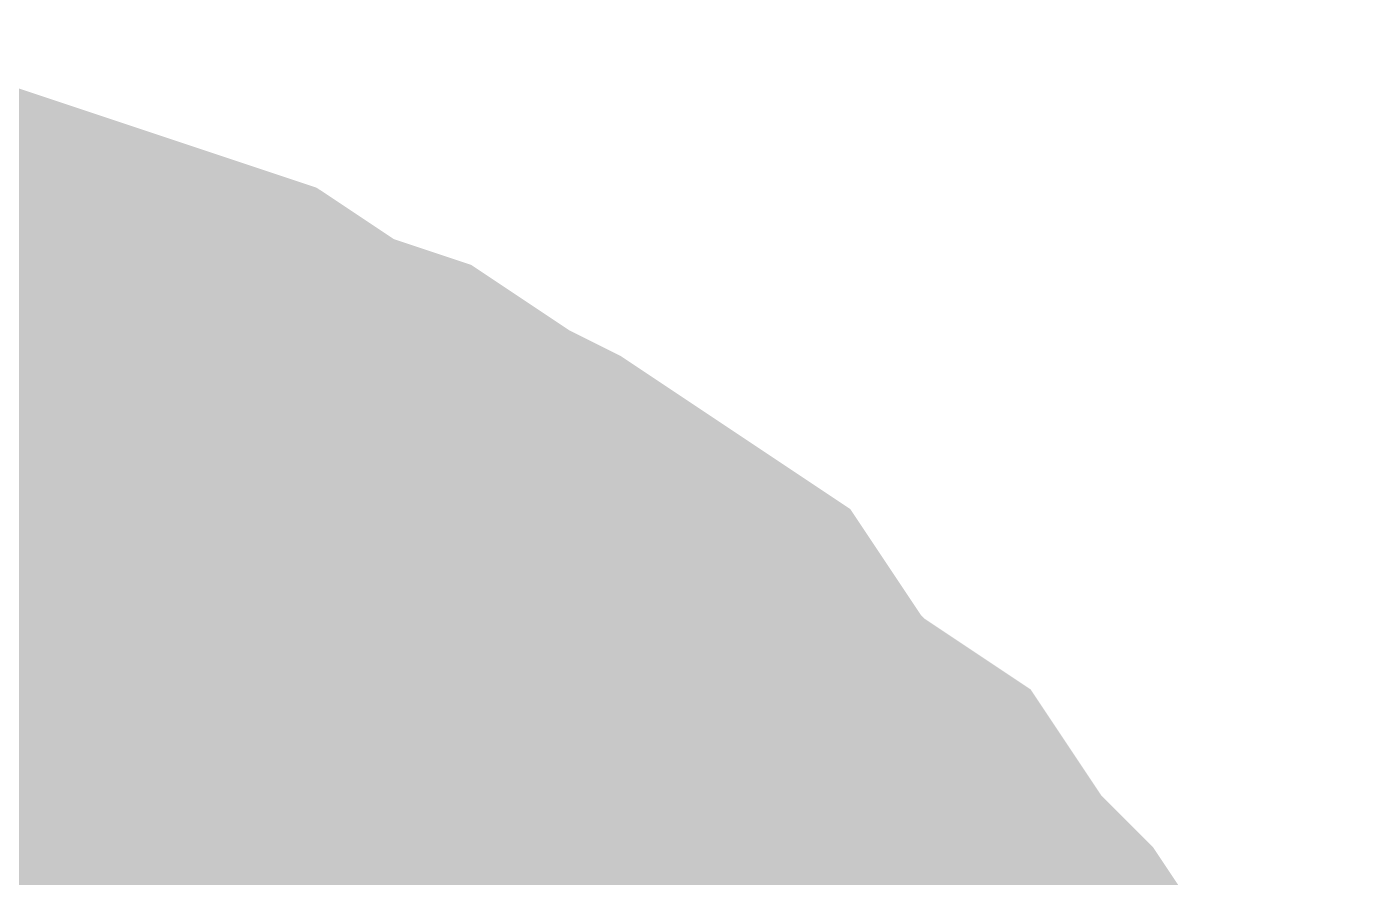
# Model space of a CAD drawing. Header units: inches. Extents: x 0 to 841, y 0 to 594.
# Drawn here: x 255.252 to 255.832, y 383.033 to 383.404 of the extents above; entities that cross this region are included whole.
import ezdxf

# ---------------------------------------------------------------- set-up
doc = ezdxf.new("R2010")
doc.units = ezdxf.units.IN
doc.layers.add('Sheet', color=255, linetype='Continuous')

msp = doc.modelspace()

# ---------------------------------------------------------------- linework, layer by layer
at = {"layer": 'Sheet'}
for points in [[(255.09824, 383.25442, 0.29972, 0.29972, 0), (255.13193, 383.24319, 0.29972, 0.29972, 0), (255.17685, 383.24319, 0.29972, 0.29972, 0), (255.21053, 383.23197, 0.29972, 0.29972, 0), (255.24422, 383.22074, 0.29972, 0.29972, 0), (255.27791, 383.20951, 0.29972, 0.29972, 0), (255.31159, 383.19828, 0.29972, 0.29972, 0), (255.34528, 383.17582, 0.29972, 0.29972, 0), (255.37897, 383.16459, 0.29972, 0.29972, 0), (255.41265, 383.14213, 0.29972, 0.29972, 0), (255.43511, 383.1309, 0.29972, 0.29972, 0), (255.4688, 383.10844, 0.29972, 0.29972, 0), (255.50248, 383.08598, 0.29972, 0.29972, 0), (255.52494, 383.05229, 0.29972, 0.29972, 0), (255.5474, 383.02983, 0.29972, 0.29972, 0), (255.58109, 383.00737, 0.29972, 0.29972, 0), (255.60354, 382.97368, 0.29972, 0.29972, 0), (255.626, 382.95123, 0.29972, 0.29972, 0), (255.64846, 382.91754, 0.29972, 0.29972, 0), (255.65969, 382.88385, 0.29972, 0.29972, 0), (255.68215, 382.86139, 0.29972, 0.29972, 0)], [(255.09824, 383.25442, 0.29972, 0.29972, 0), (255.13193, 383.24319, 0.29972, 0.29972, 0), (255.17685, 383.24319, 0.29972, 0.29972, 0), (255.21053, 383.23197, 0.29972, 0.29972, 0), (255.24422, 383.22074, 0.29972, 0.29972, 0), (255.27791, 383.20951, 0.29972, 0.29972, 0), (255.31159, 383.19828, 0.29972, 0.29972, 0), (255.34528, 383.17582, 0.29972, 0.29972, 0), (255.37897, 383.16459, 0.29972, 0.29972, 0), (255.41265, 383.14213, 0.29972, 0.29972, 0), (255.43511, 383.1309, 0.29972, 0.29972, 0), (255.4688, 383.10844, 0.29972, 0.29972, 0), (255.50248, 383.08598, 0.29972, 0.29972, 0), (255.52494, 383.05229, 0.29972, 0.29972, 0), (255.5474, 383.02983, 0.29972, 0.29972, 0), (255.58109, 383.00737, 0.29972, 0.29972, 0), (255.60354, 382.97368, 0.29972, 0.29972, 0), (255.626, 382.95123, 0.29972, 0.29972, 0), (255.64846, 382.91754, 0.29972, 0.29972, 0), (255.65969, 382.88385, 0.29972, 0.29972, 0), (255.68215, 382.86139, 0.29972, 0.29972, 0)], [(255.09824, 383.25442, 0.29972, 0.29972, 0), (255.13193, 383.24319, 0.29972, 0.29972, 0), (255.17685, 383.24319, 0.29972, 0.29972, 0), (255.21053, 383.23197, 0.29972, 0.29972, 0), (255.24422, 383.22074, 0.29972, 0.29972, 0), (255.27791, 383.20951, 0.29972, 0.29972, 0), (255.31159, 383.19828, 0.29972, 0.29972, 0), (255.34528, 383.17582, 0.29972, 0.29972, 0), (255.37897, 383.16459, 0.29972, 0.29972, 0), (255.41265, 383.14213, 0.29972, 0.29972, 0), (255.43511, 383.1309, 0.29972, 0.29972, 0), (255.4688, 383.10844, 0.29972, 0.29972, 0), (255.50248, 383.08598, 0.29972, 0.29972, 0), (255.52494, 383.05229, 0.29972, 0.29972, 0), (255.5474, 383.02983, 0.29972, 0.29972, 0), (255.58109, 383.00737, 0.29972, 0.29972, 0), (255.60354, 382.97368, 0.29972, 0.29972, 0), (255.626, 382.95123, 0.29972, 0.29972, 0), (255.64846, 382.91754, 0.29972, 0.29972, 0), (255.65969, 382.88385, 0.29972, 0.29972, 0), (255.68215, 382.86139, 0.29972, 0.29972, 0)], [(255.09824, 383.25442, 0.29972, 0.29972, 0), (255.13193, 383.24319, 0.29972, 0.29972, 0), (255.17685, 383.24319, 0.29972, 0.29972, 0), (255.21053, 383.23197, 0.29972, 0.29972, 0), (255.24422, 383.22074, 0.29972, 0.29972, 0), (255.27791, 383.20951, 0.29972, 0.29972, 0), (255.31159, 383.19828, 0.29972, 0.29972, 0), (255.34528, 383.17582, 0.29972, 0.29972, 0), (255.37897, 383.16459, 0.29972, 0.29972, 0), (255.41265, 383.14213, 0.29972, 0.29972, 0), (255.43511, 383.1309, 0.29972, 0.29972, 0), (255.4688, 383.10844, 0.29972, 0.29972, 0), (255.50248, 383.08598, 0.29972, 0.29972, 0), (255.52494, 383.05229, 0.29972, 0.29972, 0), (255.5474, 383.02983, 0.29972, 0.29972, 0), (255.58109, 383.00737, 0.29972, 0.29972, 0), (255.60354, 382.97368, 0.29972, 0.29972, 0), (255.626, 382.95123, 0.29972, 0.29972, 0), (255.64846, 382.91754, 0.29972, 0.29972, 0), (255.65969, 382.88385, 0.29972, 0.29972, 0), (255.68215, 382.86139, 0.29972, 0.29972, 0)], [(255.09824, 383.25442, 0.29972, 0.29972, 0), (255.13193, 383.24319, 0.29972, 0.29972, 0), (255.17685, 383.24319, 0.29972, 0.29972, 0), (255.21053, 383.23197, 0.29972, 0.29972, 0), (255.24422, 383.22074, 0.29972, 0.29972, 0), (255.27791, 383.20951, 0.29972, 0.29972, 0), (255.31159, 383.19828, 0.29972, 0.29972, 0), (255.34528, 383.17582, 0.29972, 0.29972, 0), (255.37897, 383.16459, 0.29972, 0.29972, 0), (255.41265, 383.14213, 0.29972, 0.29972, 0), (255.43511, 383.1309, 0.29972, 0.29972, 0), (255.4688, 383.10844, 0.29972, 0.29972, 0), (255.50248, 383.08598, 0.29972, 0.29972, 0), (255.52494, 383.05229, 0.29972, 0.29972, 0), (255.5474, 383.02983, 0.29972, 0.29972, 0), (255.58109, 383.00737, 0.29972, 0.29972, 0), (255.60354, 382.97368, 0.29972, 0.29972, 0), (255.626, 382.95123, 0.29972, 0.29972, 0), (255.64846, 382.91754, 0.29972, 0.29972, 0), (255.65969, 382.88385, 0.29972, 0.29972, 0), (255.68215, 382.86139, 0.29972, 0.29972, 0)], [(255.17685, 383.24319, 0.09906, 0.09906, 0), (255.21053, 383.23197, 0.09906, 0.09906, 0), (255.24422, 383.22074, 0.09906, 0.09906, 0), (255.27791, 383.20951, 0.09906, 0.09906, 0), (255.31159, 383.19828, 0.09906, 0.09906, 0), (255.34528, 383.17582, 0.09906, 0.09906, 0), (255.37897, 383.16459, 0.09906, 0.09906, 0), (255.41265, 383.14213, 0.09906, 0.09906, 0), (255.43511, 383.1309, 0.09906, 0.09906, 0), (255.4688, 383.10844, 0.09906, 0.09906, 0), (255.50248, 383.08598, 0.09906, 0.09906, 0), (255.52494, 383.05229, 0.09906, 0.09906, 0), (255.5474, 383.02983, 0.09906, 0.09906, 0), (255.58109, 383.00737, 0.09906, 0.09906, 0), (255.60354, 382.97368, 0.09906, 0.09906, 0)], [(255.17685, 383.24319, 0.09906, 0.09906, 0), (255.21053, 383.23197, 0.09906, 0.09906, 0), (255.24422, 383.22074, 0.09906, 0.09906, 0), (255.27791, 383.20951, 0.09906, 0.09906, 0), (255.31159, 383.19828, 0.09906, 0.09906, 0), (255.34528, 383.17582, 0.09906, 0.09906, 0), (255.37897, 383.16459, 0.09906, 0.09906, 0), (255.41265, 383.14213, 0.09906, 0.09906, 0), (255.43511, 383.1309, 0.09906, 0.09906, 0), (255.4688, 383.10844, 0.09906, 0.09906, 0), (255.50248, 383.08598, 0.09906, 0.09906, 0), (255.52494, 383.05229, 0.09906, 0.09906, 0), (255.5474, 383.02983, 0.09906, 0.09906, 0), (255.58109, 383.00737, 0.09906, 0.09906, 0), (255.60354, 382.97368, 0.09906, 0.09906, 0)], [(255.17685, 383.24319, 0.09906, 0.09906, 0), (255.21053, 383.23197, 0.09906, 0.09906, 0), (255.24422, 383.22074, 0.09906, 0.09906, 0), (255.27791, 383.20951, 0.09906, 0.09906, 0), (255.31159, 383.19828, 0.09906, 0.09906, 0), (255.34528, 383.17582, 0.09906, 0.09906, 0), (255.37897, 383.16459, 0.09906, 0.09906, 0), (255.41265, 383.14213, 0.09906, 0.09906, 0), (255.43511, 383.1309, 0.09906, 0.09906, 0), (255.4688, 383.10844, 0.09906, 0.09906, 0), (255.50248, 383.08598, 0.09906, 0.09906, 0), (255.52494, 383.05229, 0.09906, 0.09906, 0), (255.5474, 383.02983, 0.09906, 0.09906, 0), (255.58109, 383.00737, 0.09906, 0.09906, 0), (255.60354, 382.97368, 0.09906, 0.09906, 0)], [(255.17685, 383.24319, 0.09906, 0.09906, 0), (255.21053, 383.23197, 0.09906, 0.09906, 0), (255.24422, 383.22074, 0.09906, 0.09906, 0), (255.27791, 383.20951, 0.09906, 0.09906, 0), (255.31159, 383.19828, 0.09906, 0.09906, 0), (255.34528, 383.17582, 0.09906, 0.09906, 0), (255.37897, 383.16459, 0.09906, 0.09906, 0), (255.41265, 383.14213, 0.09906, 0.09906, 0), (255.43511, 383.1309, 0.09906, 0.09906, 0), (255.4688, 383.10844, 0.09906, 0.09906, 0), (255.50248, 383.08598, 0.09906, 0.09906, 0), (255.52494, 383.05229, 0.09906, 0.09906, 0), (255.5474, 383.02983, 0.09906, 0.09906, 0), (255.58109, 383.00737, 0.09906, 0.09906, 0), (255.60354, 382.97368, 0.09906, 0.09906, 0)], [(255.17685, 383.24319, 0.09906, 0.09906, 0), (255.21053, 383.23197, 0.09906, 0.09906, 0), (255.24422, 383.22074, 0.09906, 0.09906, 0), (255.27791, 383.20951, 0.09906, 0.09906, 0), (255.31159, 383.19828, 0.09906, 0.09906, 0), (255.34528, 383.17582, 0.09906, 0.09906, 0), (255.37897, 383.16459, 0.09906, 0.09906, 0), (255.41265, 383.14213, 0.09906, 0.09906, 0), (255.43511, 383.1309, 0.09906, 0.09906, 0), (255.4688, 383.10844, 0.09906, 0.09906, 0), (255.50248, 383.08598, 0.09906, 0.09906, 0), (255.52494, 383.05229, 0.09906, 0.09906, 0), (255.5474, 383.02983, 0.09906, 0.09906, 0), (255.58109, 383.00737, 0.09906, 0.09906, 0), (255.60354, 382.97368, 0.09906, 0.09906, 0)], [(255.09824, 382.99614, 0.29972, 0.29972, 0), (255.1207, 382.99614, 0.29972, 0.29972, 0), (255.14316, 382.99614, 0.29972, 0.29972, 0), (255.16562, 382.98491, 0.29972, 0.29972, 0), (255.1993, 382.97368, 0.29972, 0.29972, 0), (255.22176, 382.96246, 0.29972, 0.29972, 0), (255.24422, 382.95123, 0.29972, 0.29972, 0), (255.26668, 382.94, 0.29972, 0.29972, 0), (255.27791, 382.92877, 0.29972, 0.29972, 0), (255.30036, 382.91754, 0.29972, 0.29972, 0), (255.32282, 382.90631, 0.29972, 0.29972, 0), (255.34528, 382.88385, 0.29972, 0.29972, 0), (255.35651, 382.87262, 0.29972, 0.29972, 0)], [(255.09824, 382.99614, 0.29972, 0.29972, 0), (255.1207, 382.99614, 0.29972, 0.29972, 0), (255.14316, 382.99614, 0.29972, 0.29972, 0), (255.16562, 382.98491, 0.29972, 0.29972, 0), (255.1993, 382.97368, 0.29972, 0.29972, 0), (255.22176, 382.96246, 0.29972, 0.29972, 0), (255.24422, 382.95123, 0.29972, 0.29972, 0), (255.26668, 382.94, 0.29972, 0.29972, 0), (255.27791, 382.92877, 0.29972, 0.29972, 0), (255.30036, 382.91754, 0.29972, 0.29972, 0), (255.32282, 382.90631, 0.29972, 0.29972, 0), (255.34528, 382.88385, 0.29972, 0.29972, 0), (255.35651, 382.87262, 0.29972, 0.29972, 0)], [(255.09824, 382.99614, 0.29972, 0.29972, 0), (255.1207, 382.99614, 0.29972, 0.29972, 0), (255.14316, 382.99614, 0.29972, 0.29972, 0), (255.16562, 382.98491, 0.29972, 0.29972, 0), (255.1993, 382.97368, 0.29972, 0.29972, 0), (255.22176, 382.96246, 0.29972, 0.29972, 0), (255.24422, 382.95123, 0.29972, 0.29972, 0), (255.26668, 382.94, 0.29972, 0.29972, 0), (255.27791, 382.92877, 0.29972, 0.29972, 0), (255.30036, 382.91754, 0.29972, 0.29972, 0), (255.32282, 382.90631, 0.29972, 0.29972, 0), (255.34528, 382.88385, 0.29972, 0.29972, 0), (255.35651, 382.87262, 0.29972, 0.29972, 0)]]:
    msp.add_lwpolyline(points, format="xyseb", dxfattribs=at)

doc.saveas('drawing.dxf')
